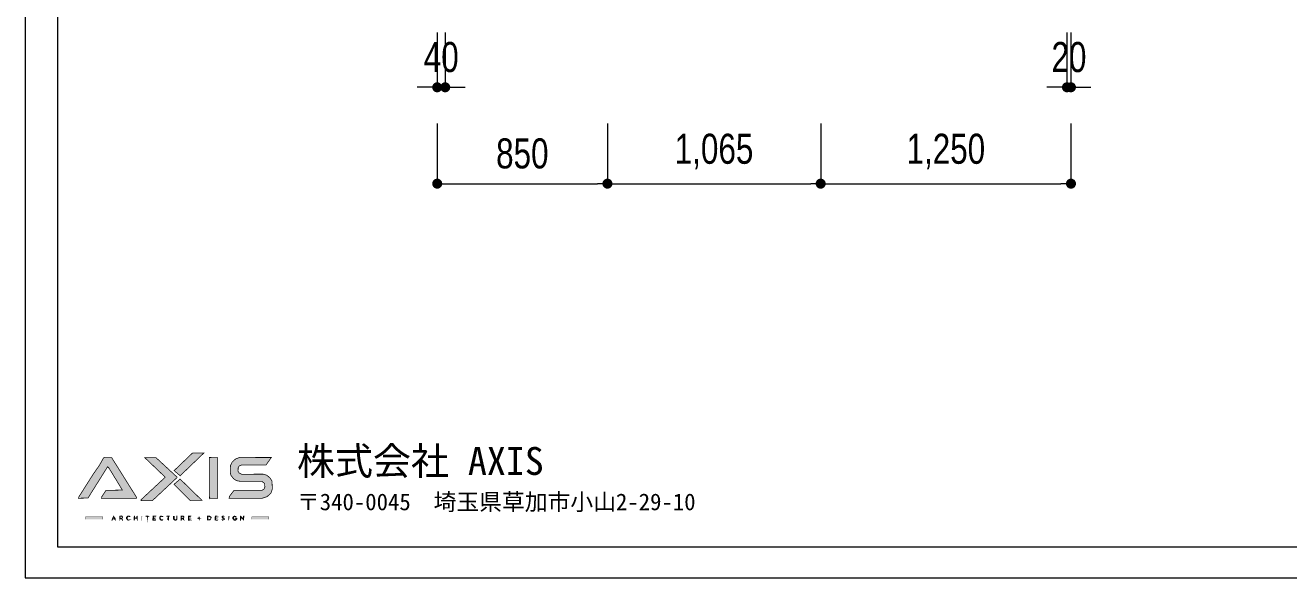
# Model space of a CAD drawing. Header units: millimetres. Extents: x -472210 to 610932, y -1721835 to -571782.
# Drawn here: x 585852 to 592162, y -1720001 to -1717244 of the extents above; entities that cross this region are included whole.
import ezdxf

# ---------------------------------------------------------------- set-up
doc = ezdxf.new("R2010")
doc.units = ezdxf.units.MM
doc.header["$LTSCALE"] = 400
doc.layers.get('0').update_dxf_attribs({"lineweight": 5})
doc.layers.add('LOGO_DARK', color=7, linetype='Continuous', true_color=0x131b00)
doc.layers.add('LOGO_ORANGE', color=7, linetype='Continuous', true_color=0xdc6700)
doc.styles.add('gothic', font='MS PGothic.ttf', dxfattribs={"width": 0.8})
doc.styles.add('小岩', font='MS Mincho.ttf', dxfattribs={"height": 150})
doc.dimstyles.new('外構300', dxfattribs={"dimtxt": 150, "dimasz": 50, "dimexe": 0, "dimexo": 200, "dimgap": 75, "dimtad": 1, "dimdec": 0, "dimzin": 12, "dimdsep": 46, "dimlunit": 6, "dimtxsty": 'gothic', "dimblk": 'DOT', "dimcen": 0, "dimclrd": 256, "dimclre": 256, "dimclrt": 256, "dimadec": 0, "dimazin": 0, "dimtfac": 1, "dimtdec": 0, "dimtix": 1, "dimtmove": 2, "dimatfit": 3, "dimldrblk": 'DOT', "dimfxl": 300, "dimfxlon": 1, "dimtolj": 1, "dimtzin": 12, "dimlwd": -1, "dimlwe": -1, "dimarcsym": 0})

# ---------------------------------------------------------------- blocks, each defined once
blk = doc.blocks.new('_Dot')
at = {"color": 0, "linetype": 'ByBlock', "lineweight": -2}
blk.add_line((-0.5, 0), (-1, 0), dxfattribs=at)
at = {"color": 0, "linetype": 'ByBlock', "const_width": 0.5}
blk.add_lwpolyline([(-0.25, 0, 1), (0.25, 0, 1)], format="xyb", close=True, dxfattribs=at)
blk = doc.blocks.new('*D459')
at = {"transparency": 16777216}
for p, q in [((587909.4, -1717734.5), (587909.4, -1718034.5)), ((588759.4, -1717734.5), (588759.4, -1718034.5)), ((587959.4, -1718034.5), (588709.4, -1718034.5))]:
    blk.add_line(p, q, dxfattribs=at)
at = {"layer": 'Defpoints', "color": 0, "transparency": 16777216}
for p in [(587909.4, -1717412.6), (588759.4, -1717412.6), (588759.4, -1718034.5)]:
    blk.add_point(p, dxfattribs=at)
at = {"transparency": 16777216, "xscale": 50, "yscale": 50, "zscale": 50, "rotation": 180}
blk.add_blockref('_Dot', (587909.4, -1718034.5), dxfattribs=at)
at = {"transparency": 16777216, "xscale": 50, "yscale": 50, "zscale": 50}
blk.add_blockref('_Dot', (588759.4, -1718034.5), dxfattribs=at)
at = {"transparency": 16777216, "insert": (588334.4, -1717884.5), "char_height": 150, "attachment_point": 5, "style": 'gothic'}
blk.add_mtext('\\A1;850', dxfattribs=at)
blk = doc.blocks.new('*D460')
at = {"transparency": 16777216}
for p, q in [((588759.4, -1717734.5), (588759.4, -1718034.5)), ((589824.4, -1717734.5), (589824.4, -1718034.5)), ((588809.4, -1718034.5), (589774.4, -1718034.5))]:
    blk.add_line(p, q, dxfattribs=at)
at = {"layer": 'Defpoints', "color": 0, "transparency": 16777216}
for p in [(588759.4, -1717412.6), (589824.4, -1717412.6), (589824.4, -1718034.5)]:
    blk.add_point(p, dxfattribs=at)
at = {"transparency": 16777216, "xscale": 50, "yscale": 50, "zscale": 50, "rotation": 180}
blk.add_blockref('_Dot', (588759.4, -1718034.5), dxfattribs=at)
at = {"transparency": 16777216, "xscale": 50, "yscale": 50, "zscale": 50}
blk.add_blockref('_Dot', (589824.4, -1718034.5), dxfattribs=at)
at = {"transparency": 16777216, "insert": (589291.9, -1717874.2), "char_height": 150, "attachment_point": 5, "style": 'gothic'}
blk.add_mtext('\\A1;1,065', dxfattribs=at)
blk = doc.blocks.new('*D461')
at = {"transparency": 16777216}
for p, q in [((589824.4, -1717734.5), (589824.4, -1718034.5)), ((591074.4, -1717734.5), (591074.4, -1718034.5)), ((589874.4, -1718034.5), (591024.4, -1718034.5))]:
    blk.add_line(p, q, dxfattribs=at)
at = {"layer": 'Defpoints', "color": 0, "transparency": 16777216}
for p in [(589824.4, -1717412.6), (591074.4, -1717412.6), (591074.4, -1718034.5)]:
    blk.add_point(p, dxfattribs=at)
at = {"transparency": 16777216, "xscale": 50, "yscale": 50, "zscale": 50, "rotation": 180}
blk.add_blockref('_Dot', (589824.4, -1718034.5), dxfattribs=at)
at = {"transparency": 16777216, "xscale": 50, "yscale": 50, "zscale": 50}
blk.add_blockref('_Dot', (591074.4, -1718034.5), dxfattribs=at)
at = {"transparency": 16777216, "insert": (590449.4, -1717874.2), "char_height": 150, "attachment_point": 5, "style": 'gothic'}
blk.add_mtext('\\A1;1,250', dxfattribs=at)
blk = doc.blocks.new('*D462')
at = {"transparency": 16777216}
for p, q in [((587909.4, -1717280.7), (587909.4, -1717553.7)), ((587949.4, -1717280.7), (587949.4, -1717553.7)), ((587859.4, -1717553.7), (587809.4, -1717553.7)), ((587909.4, -1717553.7), (587949.4, -1717553.7)), ((587999.4, -1717553.7), (588049.4, -1717553.7))]:
    blk.add_line(p, q, dxfattribs=at)
at = {"layer": 'Defpoints', "color": 0, "transparency": 16777216}
for p in [(587909.4, -1717080.7), (587949.4, -1717080.7), (587949.4, -1717553.7)]:
    blk.add_point(p, dxfattribs=at)
at = {"transparency": 16777216, "xscale": 50, "yscale": 50, "zscale": 50}
blk.add_blockref('_Dot', (587909.4, -1717553.7), dxfattribs=at)
at = {"transparency": 16777216, "xscale": 50, "yscale": 50, "zscale": 50, "rotation": 180}
blk.add_blockref('_Dot', (587949.4, -1717553.7), dxfattribs=at)
at = {"transparency": 16777216, "insert": (587929.4, -1717403.7), "char_height": 150, "attachment_point": 5, "style": 'gothic'}
blk.add_mtext('\\A1;40', dxfattribs=at)
blk = doc.blocks.new('*D463')
at = {"transparency": 16777216}
for p, q in [((591054.4, -1717280.7), (591054.4, -1717553.7)), ((591074.4, -1717280.7), (591074.4, -1717553.7)), ((591004.4, -1717553.7), (590954.4, -1717553.7)), ((591054.4, -1717553.7), (591074.4, -1717553.7)), ((591124.4, -1717553.7), (591174.4, -1717553.7))]:
    blk.add_line(p, q, dxfattribs=at)
at = {"layer": 'Defpoints', "color": 0, "transparency": 16777216}
for p in [(591054.4, -1717080.7), (591074.4, -1717080.7), (591074.4, -1717553.7)]:
    blk.add_point(p, dxfattribs=at)
at = {"transparency": 16777216, "xscale": 50, "yscale": 50, "zscale": 50}
blk.add_blockref('_Dot', (591054.4, -1717553.7), dxfattribs=at)
at = {"transparency": 16777216, "xscale": 50, "yscale": 50, "zscale": 50, "rotation": 180}
blk.add_blockref('_Dot', (591074.4, -1717553.7), dxfattribs=at)
at = {"transparency": 16777216, "insert": (591064.4, -1717403.7), "char_height": 150, "attachment_point": 5, "style": 'gothic'}
blk.add_mtext('\\A1;20', dxfattribs=at)

msp = doc.modelspace()

# ---------------------------------------------------------------- hatches: boundary and pattern name
at = {"layer": 'LOGO_DARK', "true_color": 0x131a00}
for points in [[(586117.96, -1719604.18), (586165.38, -1719602.85), (586263.21, -1719446.99), (586270.84, -1719454.62), (586336.83, -1719563.06), (586254.92, -1719565.05), (586234.36, -1719596.22), (586232.7, -1719604.18), (586407.46, -1719604.18), (586408.46, -1719600.53), (586284.1, -1719402.22), (586246.96, -1719400.89), (586242.65, -1719403.22), (586223.08, -1719438.37), (586190.59, -1719485.13), (586118.29, -1719599.2)], [(586504.63, -1719401.23), (586449.58, -1719402.22), (586551.06, -1719499.05), (586430.68, -1719611.14), (586430.35, -1719615.45), (586486.72, -1719616.12), (586609.42, -1719501.38), (586609.09, -1719497.73)], [(586771.92, -1719400.56), (586771.92, -1719603.18), (586773.57, -1719600.53), (586773.91, -1719604.18), (586812.37, -1719604.18), (586813.37, -1719402.22)], [(586885, -1719423.78), (586877.04, -1719440.03), (586875.71, -1719473.85), (586879.36, -1719490.1), (586891.96, -1719506.35), (586907.22, -1719516.3), (586925.13, -1719519.61), (587034.23, -1719520.28), (587046.83, -1719530.23), (587048.82, -1719547.47), (587044.84, -1719557.42), (587034.89, -1719564.38), (586894.62, -1719564.72), (586873.06, -1719592.9), (586869.41, -1719604.18), (587035.55, -1719604.18), (587060.09, -1719595.89), (587078.67, -1719578.98), (587085.96, -1719557.09), (587084.3, -1719519.28), (587076.68, -1719505.69), (587060.09, -1719490.1), (587040.2, -1719483.8), (586933.42, -1719484.46), (586919.82, -1719478.16), (586914.84, -1719469.21), (586915.51, -1719450.31), (586921.48, -1719442.68), (586930.76, -1719438.7), (587054.13, -1719438.37), (587080.99, -1719400.89), (586923.14, -1719400.23), (586902.24, -1719408.19)], [(586372.64, -1719691.39), (586363.69, -1719692.06), (586355.73, -1719700.02), (586355.73, -1719706.32), (586364.69, -1719715.6), (586376.62, -1719710.96), (586366.34, -1719711.29), (586361.7, -1719705.65), (586362.03, -1719699.35), (586366.34, -1719695.37), (586376.29, -1719696.37)], [(586395.2, -1719692.06), (586394.86, -1719713.94), (586397.52, -1719714.28), (586399.51, -1719704.99), (586407.8, -1719704.66), (586412.44, -1719714.94), (586413.1, -1719692.39), (586408.13, -1719694.38), (586408.13, -1719701.01), (586400.83, -1719701.34), (586398.18, -1719692.72)], [(586433.33, -1719691.73), (586433.99, -1719714.94), (586435.65, -1719693.38)], [(586453.89, -1719691.73), (586453.23, -1719694.71), (586459.86, -1719696.37), (586462.18, -1719715.6), (586463.51, -1719697.7), (586471.47, -1719693.05)], [(586488.71, -1719692.06), (586488.05, -1719713.28), (586491.03, -1719715.6), (586504.96, -1719713.94), (586502.64, -1719709.3), (586494.68, -1719711.29), (586491.7, -1719707.31), (586502.97, -1719704), (586501.98, -1719701.34), (586494.02, -1719701.34), (586493.02, -1719696.04), (586504.96, -1719694.71), (586505.96, -1719692.06)], [(586528.84, -1719691.73), (586521.87, -1719698.36), (586521.87, -1719707.64), (586528.84, -1719714.94), (586536.47, -1719715.6), (586541.11, -1719709.63), (586530.16, -1719710.96), (586525.52, -1719701.01), (586530.5, -1719695.37), (586539.12, -1719697.36), (586540.78, -1719694.38)], [(586558.68, -1719691.73), (586557.69, -1719694.71), (586563.66, -1719696.04), (586562.66, -1719711.29), (586568.3, -1719714.61), (586568.96, -1719695.71), (586574.93, -1719692.72)], [(586590.85, -1719693.05), (586590.52, -1719707.64), (586598.48, -1719714.61), (586605.44, -1719714.61), (586610.42, -1719709.63), (586610.75, -1719692.72), (586607.1, -1719692.72), (586607.1, -1719706.98), (586603.12, -1719710.96), (586596.82, -1719708.64), (586597.15, -1719693.72)], [(586680.72, -1719692.06), (586665.13, -1719692.39), (586665.8, -1719715.27), (586682.38, -1719712.95), (586668.78, -1719708.64), (586670.44, -1719704.66), (586680.06, -1719702.67), (586671.44, -1719701.34), (586668.45, -1719697.36), (586679.39, -1719695.37)], [(586799.77, -1719691.73), (586798.78, -1719713.61), (586811.05, -1719715.6), (586814.36, -1719711.96), (586803.75, -1719710.96), (586803.42, -1719705.32), (586813.04, -1719702.34), (586804.42, -1719701.34), (586803.42, -1719696.04), (586815.69, -1719693.05)], [(586843.55, -1719691.73), (586837.25, -1719691.39), (586832.27, -1719696.37), (586836.91, -1719705.32), (586843.55, -1719706.32), (586841.22, -1719711.29), (586832.6, -1719709.97), (586836.58, -1719715.6), (586849.18, -1719708.97), (586844.54, -1719701.34), (586837.91, -1719698.36), (586838.9, -1719695.04), (586847.53, -1719695.71)], [(586867.42, -1719691.73), (586866.1, -1719712.62), (586868.75, -1719714.61), (586871.73, -1719693.38)], [(586895.61, -1719691.73), (586887.98, -1719698.36), (586887.98, -1719707.64), (586895.28, -1719715.27), (586902.24, -1719715.6), (586909.87, -1719708.97), (586909.54, -1719703.66), (586903.9, -1719700.35), (586898.6, -1719703.33), (586903.57, -1719705.99), (586901.91, -1719710.96), (586893.95, -1719708.64), (586893.29, -1719697.7), (586906.55, -1719695.37)], [(586925.79, -1719692.06), (586926.12, -1719714.94), (586928.44, -1719714.94), (586930.76, -1719701.01), (586943.7, -1719715.27), (586944.69, -1719692.39), (586941.04, -1719692.72), (586938.72, -1719705.32), (586933.75, -1719696.7)]]:
    msp.add_hatch(color=88, dxfattribs=at).paths.add_polyline_path(points)
h = msp.add_hatch(color=88, dxfattribs=at)
h.paths.add_polyline_path([(586293.06, -1719691.73), (586283.11, -1719713.94), (586285.76, -1719714.94), (586290.07, -1719708.64), (586297.37, -1719708.64), (586303, -1719715.6), (586302.01, -1719704.99)])
h.paths.add_polyline_path([(586293.39, -1719698.36), (586296.7, -1719702.01), (586295.05, -1719705.65), (586291.4, -1719704.33)])
h = msp.add_hatch(color=88, dxfattribs=at)
h.paths.add_polyline_path([(586334.84, -1719690.73), (586322.57, -1719692.72), (586323.9, -1719715.6), (586326.88, -1719706.98), (586331.86, -1719706.98), (586336.83, -1719715.27), (586339.81, -1719713.94), (586335.83, -1719706.32), (586340.15, -1719697.7)])
h.paths.add_polyline_path([(586325.89, -1719698.36), (586328.21, -1719695.04), (586333.51, -1719695.37), (586336.5, -1719700.02), (586329.53, -1719703.33)])
h = msp.add_hatch(color=88, dxfattribs=at)
h.paths.add_polyline_path([(586629.32, -1719692.06), (586629.65, -1719714.94), (586632.3, -1719714.94), (586634.29, -1719706.32), (586646.23, -1719715.27), (586642.92, -1719707.31), (586646.23, -1719695.37), (586641.59, -1719691.39)])
h.paths.add_polyline_path([(586632.3, -1719698.03), (586639.6, -1719695.04), (586643.25, -1719700.02), (586634.63, -1719702.67)])
h = msp.add_hatch(color=88, dxfattribs=at)
h.paths.add_polyline_path([(586761.3, -1719692.06), (586760.64, -1719713.61), (586776.56, -1719712.29), (586782.2, -1719699.69), (586773.24, -1719691.39)])
h.paths.add_polyline_path([(586766.94, -1719695.04), (586776.56, -1719699.69), (586776.56, -1719706.98), (586766.94, -1719710.96), (586765.28, -1719706.65)])
at = {"layer": 'LOGO_ORANGE', "true_color": 0xdd6700}
for points in [[(586744.39, -1719378.01), (586687.35, -1719378.34), (586595.49, -1719466.22), (586625.67, -1719491.76)], [(586595.16, -1719534.54), (586675.41, -1719615.12), (586734.44, -1719614.46), (586625.34, -1719508.34)], [(586153.44, -1719697.36), (586239, -1719697.36), (586239, -1719709.3), (586153.44, -1719709.3)], [(586720.18, -1719695.04), (586718.19, -1719701.34), (586713.88, -1719701.01), (586712.22, -1719704.33), (586717.53, -1719705.65), (586721.51, -1719713.28), (586722.17, -1719706.32), (586729.14, -1719703.33), (586723.5, -1719702.34)], [(586983.16, -1719697.36), (587068.72, -1719697.36), (587068.72, -1719709.3), (586983.16, -1719709.3)]]:
    msp.add_hatch(color=32, dxfattribs=at).paths.add_polyline_path(points)

# ---------------------------------------------------------------- linework, layer by layer
for points in [[(585852.06, -1711832.66), (585852.06, -1720000.51), (597402.55, -1720000.51), (597402.55, -1711832.66)], [(585852.06, -1711832.66), (585852.06, -1720000.51), (597402.55, -1720000.51), (597402.55, -1711832.66)], [(586012.54, -1719845.77), (597242.07, -1719845.77), (597242.07, -1711987.4), (586012.54, -1711987.4)], [(586012.54, -1719845.77), (597242.07, -1719845.77), (597242.07, -1711987.4), (586012.54, -1711987.4)]]:
    msp.add_lwpolyline(points, close=True)
at = {"layer": 'LOGO_DARK', "color": 88, "true_color": 0x131a00}
for points, const_width in [([(586117.96, -1719604.18), (586165.38, -1719602.85), (586263.21, -1719446.99), (586270.84, -1719454.62), (586336.83, -1719563.06), (586254.92, -1719565.05), (586234.36, -1719596.22), (586232.7, -1719604.18), (586407.46, -1719604.18), (586408.46, -1719600.53), (586284.1, -1719402.22), (586246.96, -1719400.89), (586242.65, -1719403.22), (586223.08, -1719438.37), (586190.59, -1719485.13), (586118.29, -1719599.2)], 3.71), ([(586504.63, -1719401.23), (586449.58, -1719402.22), (586551.06, -1719499.05), (586430.68, -1719611.14), (586430.35, -1719615.45), (586486.72, -1719616.12), (586609.42, -1719501.38), (586609.09, -1719497.73)], 3.71), ([(586771.92, -1719400.56), (586771.92, -1719603.18), (586773.57, -1719600.53), (586773.91, -1719604.18), (586812.37, -1719604.18), (586813.37, -1719402.22)], 3.71), ([(586885, -1719423.78), (586877.04, -1719440.03), (586875.71, -1719473.85), (586879.36, -1719490.1), (586891.96, -1719506.35), (586907.22, -1719516.3), (586925.13, -1719519.61), (587034.23, -1719520.28), (587046.83, -1719530.23), (587048.82, -1719547.47), (587044.84, -1719557.42), (587034.89, -1719564.38), (586894.62, -1719564.72), (586873.06, -1719592.9), (586869.41, -1719604.18), (587035.55, -1719604.18), (587060.09, -1719595.89), (587078.67, -1719578.98), (587085.96, -1719557.09), (587084.3, -1719519.28), (587076.68, -1719505.69), (587060.09, -1719490.1), (587040.2, -1719483.8), (586933.42, -1719484.46), (586919.82, -1719478.16), (586914.84, -1719469.21), (586915.51, -1719450.31), (586921.48, -1719442.68), (586930.76, -1719438.7), (587054.13, -1719438.37), (587080.99, -1719400.89), (586923.14, -1719400.23), (586902.24, -1719408.19)], 3.71), ([(586293.06, -1719691.73), (586283.11, -1719713.94), (586285.76, -1719714.94), (586290.07, -1719708.64), (586297.37, -1719708.64), (586303, -1719715.6), (586302.01, -1719704.99)], 1.99), ([(586293.39, -1719698.36), (586296.7, -1719702.01), (586295.05, -1719705.65), (586291.4, -1719704.33)], 0.995), ([(586334.84, -1719690.73), (586322.57, -1719692.72), (586323.9, -1719715.6), (586326.88, -1719706.98), (586331.86, -1719706.98), (586336.83, -1719715.27), (586339.81, -1719713.94), (586335.83, -1719706.32), (586340.15, -1719697.7)], 1.76), ([(586325.89, -1719698.36), (586328.21, -1719695.04), (586333.51, -1719695.37), (586336.5, -1719700.02), (586329.53, -1719703.33)], 0.879), ([(586372.64, -1719691.39), (586363.69, -1719692.06), (586355.73, -1719700.02), (586355.73, -1719706.32), (586364.69, -1719715.6), (586376.62, -1719710.96), (586366.34, -1719711.29), (586361.7, -1719705.65), (586362.03, -1719699.35), (586366.34, -1719695.37), (586376.29, -1719696.37)], 2.09), ([(586395.2, -1719692.06), (586394.86, -1719713.94), (586397.52, -1719714.28), (586399.51, -1719704.99), (586407.8, -1719704.66), (586412.44, -1719714.94), (586413.1, -1719692.39), (586408.13, -1719694.38), (586408.13, -1719701.01), (586400.83, -1719701.34), (586398.18, -1719692.72)], 1.82), ([(586433.33, -1719691.73), (586433.99, -1719714.94), (586435.65, -1719693.38)], 0.446), ([(586453.89, -1719691.73), (586453.23, -1719694.71), (586459.86, -1719696.37), (586462.18, -1719715.6), (586463.51, -1719697.7), (586471.47, -1719693.05)], 1.82), ([(586488.71, -1719692.06), (586488.05, -1719713.28), (586491.03, -1719715.6), (586504.96, -1719713.94), (586502.64, -1719709.3), (586494.68, -1719711.29), (586491.7, -1719707.31), (586502.97, -1719704), (586501.98, -1719701.34), (586494.02, -1719701.34), (586493.02, -1719696.04), (586504.96, -1719694.71), (586505.96, -1719692.06)], 1.79), ([(586528.84, -1719691.73), (586521.87, -1719698.36), (586521.87, -1719707.64), (586528.84, -1719714.94), (586536.47, -1719715.6), (586541.11, -1719709.63), (586530.16, -1719710.96), (586525.52, -1719701.01), (586530.5, -1719695.37), (586539.12, -1719697.36), (586540.78, -1719694.38)], 1.92), ([(586558.68, -1719691.73), (586557.69, -1719694.71), (586563.66, -1719696.04), (586562.66, -1719711.29), (586568.3, -1719714.61), (586568.96, -1719695.71), (586574.93, -1719692.72)], 1.72), ([(586590.85, -1719693.05), (586590.52, -1719707.64), (586598.48, -1719714.61), (586605.44, -1719714.61), (586610.42, -1719709.63), (586610.75, -1719692.72), (586607.1, -1719692.72), (586607.1, -1719706.98), (586603.12, -1719710.96), (586596.82, -1719708.64), (586597.15, -1719693.72)], 2.02), ([(586629.32, -1719692.06), (586629.65, -1719714.94), (586632.3, -1719714.94), (586634.29, -1719706.32), (586646.23, -1719715.27), (586642.92, -1719707.31), (586646.23, -1719695.37), (586641.59, -1719691.39)], 1.69), ([(586632.3, -1719698.03), (586639.6, -1719695.04), (586643.25, -1719700.02), (586634.63, -1719702.67)], 0.846), ([(586680.72, -1719692.06), (586665.13, -1719692.39), (586665.8, -1719715.27), (586682.38, -1719712.95), (586668.78, -1719708.64), (586670.44, -1719704.66), (586680.06, -1719702.67), (586671.44, -1719701.34), (586668.45, -1719697.36), (586679.39, -1719695.37)], 1.72), ([(586761.3, -1719692.06), (586760.64, -1719713.61), (586776.56, -1719712.29), (586782.2, -1719699.69), (586773.24, -1719691.39)], 2.16), ([(586766.94, -1719695.04), (586776.56, -1719699.69), (586776.56, -1719706.98), (586766.94, -1719710.96), (586765.28, -1719706.65)], 1.08), ([(586799.77, -1719691.73), (586798.78, -1719713.61), (586811.05, -1719715.6), (586814.36, -1719711.96), (586803.75, -1719710.96), (586803.42, -1719705.32), (586813.04, -1719702.34), (586804.42, -1719701.34), (586803.42, -1719696.04), (586815.69, -1719693.05)], 1.69), ([(586843.55, -1719691.73), (586837.25, -1719691.39), (586832.27, -1719696.37), (586836.91, -1719705.32), (586843.55, -1719706.32), (586841.22, -1719711.29), (586832.6, -1719709.97), (586836.58, -1719715.6), (586849.18, -1719708.97), (586844.54, -1719701.34), (586837.91, -1719698.36), (586838.9, -1719695.04), (586847.53, -1719695.71)], 1.69), ([(586867.42, -1719691.73), (586866.1, -1719712.62), (586868.75, -1719714.61), (586871.73, -1719693.38)], 0.564), ([(586895.61, -1719691.73), (586887.98, -1719698.36), (586887.98, -1719707.64), (586895.28, -1719715.27), (586902.24, -1719715.6), (586909.87, -1719708.97), (586909.54, -1719703.66), (586903.9, -1719700.35), (586898.6, -1719703.33), (586903.57, -1719705.99), (586901.91, -1719710.96), (586893.95, -1719708.64), (586893.29, -1719697.7), (586906.55, -1719695.37)], 2.19), ([(586925.79, -1719692.06), (586926.12, -1719714.94), (586928.44, -1719714.94), (586930.76, -1719701.01), (586943.7, -1719715.27), (586944.69, -1719692.39), (586941.04, -1719692.72), (586938.72, -1719705.32), (586933.75, -1719696.7)], 1.89)]:
    msp.add_lwpolyline(points, close=True, dxfattribs=dict(at, const_width=const_width))
at = {"layer": 'LOGO_ORANGE', "color": 32, "true_color": 0xdd6700}
for points, const_width in [([(586744.39, -1719378.01), (586687.35, -1719378.34), (586595.49, -1719466.22), (586625.67, -1719491.76)], 3.71), ([(586595.16, -1719534.54), (586675.41, -1719615.12), (586734.44, -1719614.46), (586625.34, -1719508.34)], 3.71), ([(586153.44, -1719697.36), (586239, -1719697.36), (586239, -1719709.3), (586153.44, -1719709.3)], 1.19), ([(586720.18, -1719695.04), (586718.19, -1719701.34), (586713.88, -1719701.01), (586712.22, -1719704.33), (586717.53, -1719705.65), (586721.51, -1719713.28), (586722.17, -1719706.32), (586729.14, -1719703.33), (586723.5, -1719702.34)], 1.69), ([(586983.16, -1719697.36), (587068.72, -1719697.36), (587068.72, -1719709.3), (586983.16, -1719709.3)], 1.19)]:
    msp.add_lwpolyline(points, close=True, dxfattribs=dict(at, const_width=const_width))

# ---------------------------------------------------------------- texts
at = {"ltscale": 10, "insert": (587208.84, -1719348.48), "char_height": 139.1546, "attachment_point": 1, "style": '小岩'}
msp.add_mtext_dynamic_manual_height_columns('\\pxt3;株式会社 AXIS\\P{\\H0.6x;〒340-0045\u3000埼玉県草加市小山2-29-10}', width=3849.1392, gutter_width=695.77, heights=[0], dxfattribs=at)

# ---------------------------------------------------------------- dimensions: what is measured, and where the dimension line sits
for base, p1, p2, picture, middle in [((587949.41, -1717553.73), (587909.41, -1717080.71), (587949.41, -1717080.71), '*D462', (587929.41, -1717403.73)), ((591074.41, -1717553.73), (591054.41, -1717080.71), (591074.41, -1717080.71), '*D463', (591064.41, -1717403.73)), ((588759.41, -1718034.47), (587909.41, -1717412.59), (588759.41, -1717412.59), '*D459', (588334.41, -1717884.47)), ((589824.41, -1718034.47), (588759.41, -1717412.59), (589824.41, -1717412.59), '*D460', (589291.91, -1717874.25)), ((591074.41, -1718034.47), (589824.41, -1717412.59), (591074.41, -1717412.59), '*D461', (590449.41, -1717874.25))]:
    dim = msp.add_linear_dim(base=base, p1=p1, p2=p2, dimstyle='外構300')
    dim.commit()
    dim.dimension.update_dxf_attribs({"geometry": picture, "text_midpoint": middle})

doc.saveas('drawing.dxf')
